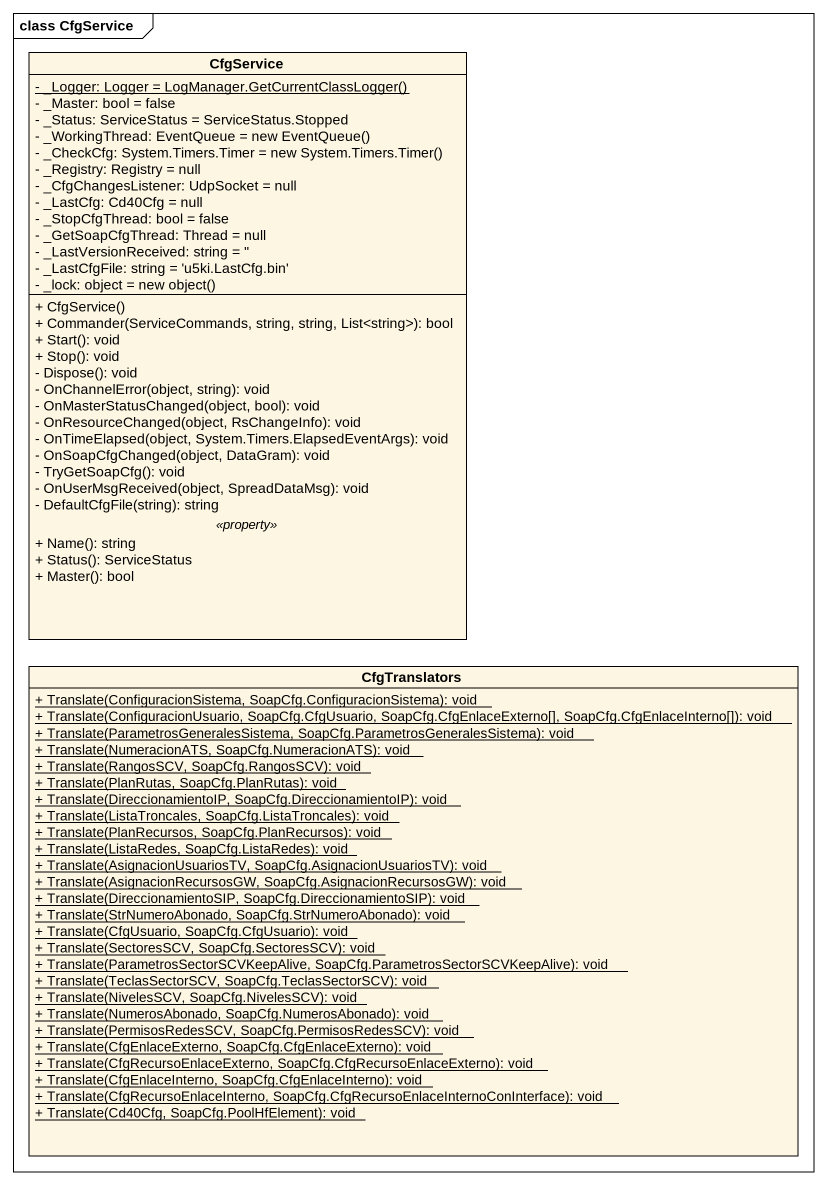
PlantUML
@startuml
mainframe class CfgService
hide circle
hide empty members
skinparam classAttributeIconSize 0
class CfgService {
  {static} {field} - _Logger: Logger = LogManager.GetCurrentClassLogger()
  - _Master: bool = false
  - _Status: ServiceStatus = ServiceStatus.Stopped
  {field} - _WorkingThread: EventQueue = new EventQueue()
  {field} - _CheckCfg: System.Timers.Timer = new System.Timers.Timer()
  - _Registry: Registry = null
  - _CfgChangesListener: UdpSocket = null
  - _LastCfg: Cd40Cfg = null
  - _StopCfgThread: bool = false
  - _GetSoapCfgThread: Thread = null
  - _LastVersionReceived: string = ''
  - _LastCfgFile: string = 'u5ki.LastCfg.bin'
  {field} - _lock: object = new object()
  --
  + CfgService()
  + Commander(ServiceCommands, string, string, List<string>): bool
  + Start(): void
  + Stop(): void
  - Dispose(): void
  - OnChannelError(object, string): void
  - OnMasterStatusChanged(object, bool): void
  - OnResourceChanged(object, RsChangeInfo): void
  - OnTimeElapsed(object, System.Timers.ElapsedEventArgs): void
  - OnSoapCfgChanged(object, DataGram): void
  - TryGetSoapCfg(): void
  - OnUserMsgReceived(object, SpreadDataMsg): void
  - DefaultCfgFile(string): string
  .. <<property>> ..
  + Name(): string
  + Status(): ServiceStatus
  + Master(): bool
}
class CfgTranslators {
  {static} + Translate(ConfiguracionSistema, SoapCfg.ConfiguracionSistema): void
  {static} + Translate(ConfiguracionUsuario, SoapCfg.CfgUsuario, SoapCfg.CfgEnlaceExterno[], SoapCfg.CfgEnlaceInterno[]): void
  {static} + Translate(ParametrosGeneralesSistema, SoapCfg.ParametrosGeneralesSistema): void
  {static} + Translate(NumeracionATS, SoapCfg.NumeracionATS): void
  {static} + Translate(RangosSCV, SoapCfg.RangosSCV): void
  {static} + Translate(PlanRutas, SoapCfg.PlanRutas): void
  {static} + Translate(DireccionamientoIP, SoapCfg.DireccionamientoIP): void
  {static} + Translate(ListaTroncales, SoapCfg.ListaTroncales): void
  {static} + Translate(PlanRecursos, SoapCfg.PlanRecursos): void
  {static} + Translate(ListaRedes, SoapCfg.ListaRedes): void
  {static} + Translate(AsignacionUsuariosTV, SoapCfg.AsignacionUsuariosTV): void
  {static} + Translate(AsignacionRecursosGW, SoapCfg.AsignacionRecursosGW): void
  {static} + Translate(DireccionamientoSIP, SoapCfg.DireccionamientoSIP): void
  {static} + Translate(StrNumeroAbonado, SoapCfg.StrNumeroAbonado): void
  {static} + Translate(CfgUsuario, SoapCfg.CfgUsuario): void
  {static} + Translate(SectoresSCV, SoapCfg.SectoresSCV): void
  {static} + Translate(ParametrosSectorSCVKeepAlive, SoapCfg.ParametrosSectorSCVKeepAlive): void
  {static} + Translate(TeclasSectorSCV, SoapCfg.TeclasSectorSCV): void
  {static} + Translate(NivelesSCV, SoapCfg.NivelesSCV): void
  {static} + Translate(NumerosAbonado, SoapCfg.NumerosAbonado): void
  {static} + Translate(PermisosRedesSCV, SoapCfg.PermisosRedesSCV): void
  {static} + Translate(CfgEnlaceExterno, SoapCfg.CfgEnlaceExterno): void
  {static} + Translate(CfgRecursoEnlaceExterno, SoapCfg.CfgRecursoEnlaceExterno): void
  {static} + Translate(CfgEnlaceInterno, SoapCfg.CfgEnlaceInterno): void
  {static} + Translate(CfgRecursoEnlaceInterno, SoapCfg.CfgRecursoEnlaceInternoConInterface): void
  {static} + Translate(Cd40Cfg, SoapCfg.PoolHfElement): void
}
@enduml
